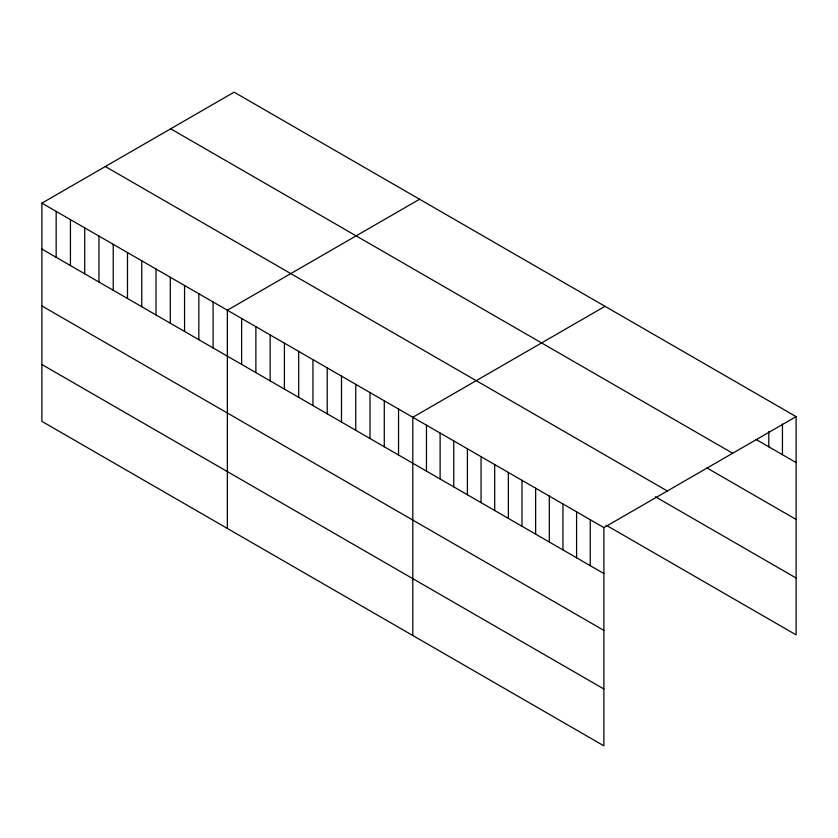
<?xml version="1.0" encoding="UTF-8"?>
<svg xmlns="http://www.w3.org/2000/svg" width="838" height="838" viewBox="0 0 838 838"><rect width="100%" height="100%" fill="white"/><g stroke="black" fill="none" stroke-linecap="round" stroke-linejoin="round"><path stroke-width="1.26" d="M41.9 203.142L603.884 527.605L603.884 745.83L41.9 421.367L41.9 203.142L234.116 92.17L796.1 416.633L796.1 634.858L606.073 525.143M419.566 199.245L227.36 310.217L227.36 528.443M605.026 306.31L412.809 417.282L412.809 635.518M603.884 527.605L796.1 416.633M756.201 439.541L796.1 462.576M170.68 128.79L732.674 453.253M706.863 467.908L796.1 519.434M105.326 166.521L667.32 490.984M655.421 496.787L796.1 578.01M41.9 249.085L603.884 573.548M41.9 305.943L603.884 630.406M41.9 364.52L603.884 688.983M782.451 424.07L782.451 454.699M768.802 431.507L768.802 446.822M590.245 519.728L590.245 565.671M576.596 511.84L576.596 557.794M562.947 503.963L562.947 549.906M549.299 496.086L549.299 542.029M535.65 488.208L535.65 534.152M522.001 480.321L522.001 526.274M508.352 472.443L508.352 518.387M494.703 464.566L494.703 510.51M481.054 456.689L481.054 502.632M467.405 448.801L467.405 494.755M453.756 440.924L453.756 486.868M440.107 433.047L440.107 478.99M426.458 425.17L426.458 471.113M398.542 409.049L398.542 454.992M384.286 400.815L384.286 446.759M370.019 392.582L370.019 438.525M355.752 384.338L355.752 430.292M341.485 376.105L341.485 422.048M327.218 367.872L327.218 413.815M312.951 359.628L312.951 405.582M298.684 351.394L298.684 397.338M284.417 343.161L284.417 389.104M270.15 334.928L270.15 380.871M255.883 326.684L255.883 372.638M241.627 318.45L241.627 364.394M213.093 301.973L213.093 347.927M198.826 293.74L198.826 339.683M184.559 285.507L184.559 331.45M170.292 277.273L170.292 323.217M156.025 269.029L156.025 314.983M141.758 260.796L141.758 306.739M127.491 252.563L127.491 298.506M113.224 244.319L113.224 290.273M98.968 236.086L98.968 282.039M84.701 227.852L84.701 273.796M70.434 219.619L70.434 265.562M56.167 211.375L56.167 257.329"/></g></svg>
